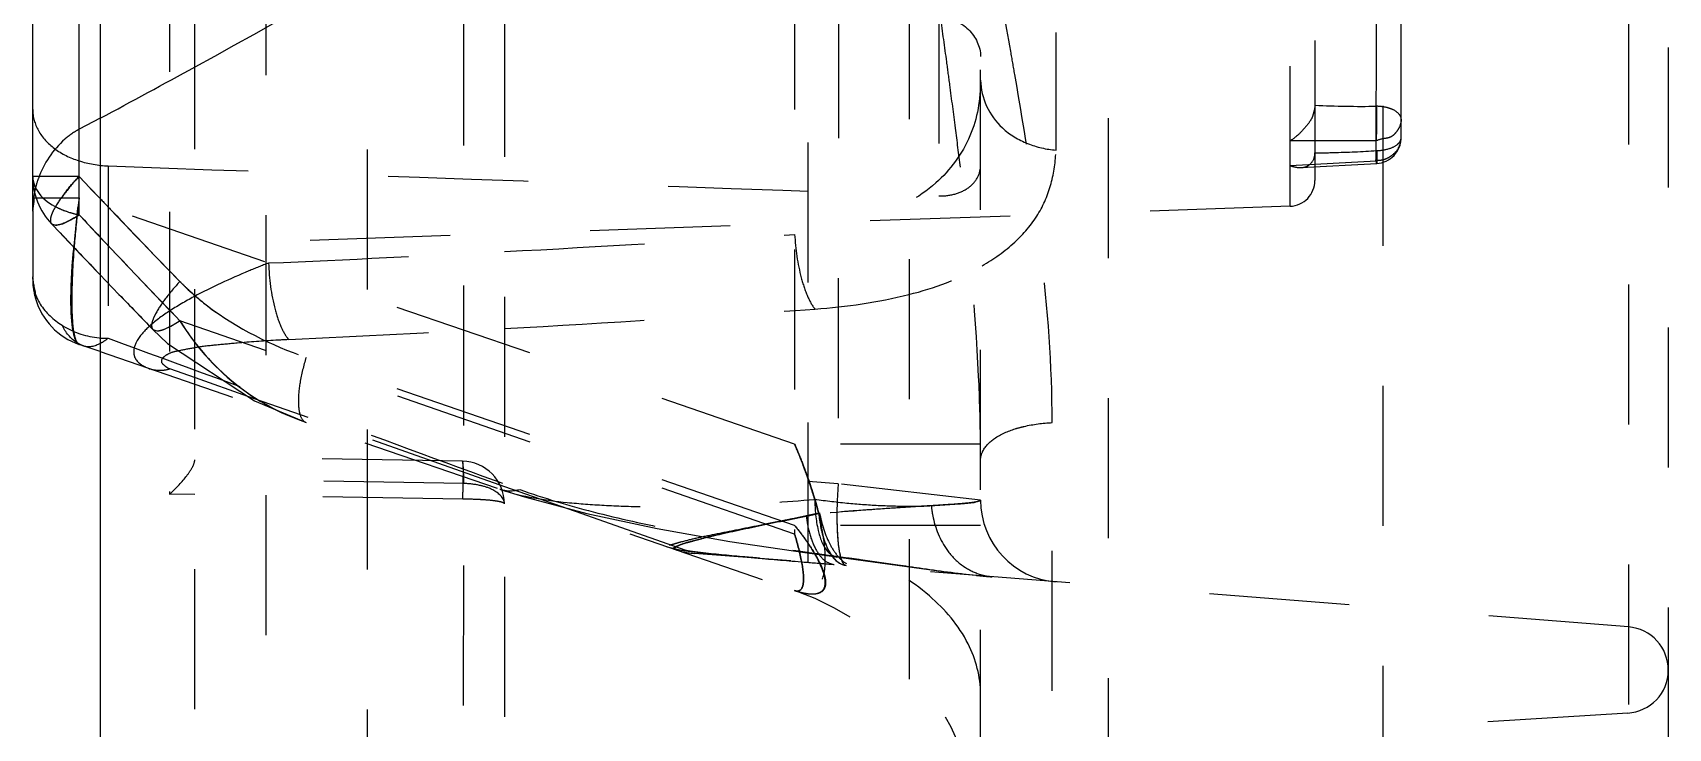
# Model space of a CAD drawing. Header units: millimetres. Extents: x 2141 to 4292, y -4498 to 2648.
# Drawn here: x 3636.63 to 3655.71, y -272.04 to -263.92 of the extents above; entities that cross this region are included whole.
import ezdxf

# ---------------------------------------------------------------- set-up
doc = ezdxf.new("R2010")
doc.units = ezdxf.units.MM
doc.header["$LTSCALE"] = 16.335
doc.linetypes.add('HIDDEN', pattern=[0.2, 0.1, -0.1])
doc.layers.add('21', color=7, linetype='CONTINUOUS')

msp = doc.modelspace()

# ---------------------------------------------------------------- linework, layer by layer
at = {"layer": '21', "color": 8, "linetype": 'HIDDEN'}
for p, q in [((3638.523, -307.753), (3638.523, -120.925)), ((3640.533, -134.607), (3640.533, -307.753)), ((3639.353, -135.371), (3639.353, -272.822)), ((3647.688, -275.791), (3647.688, -137.764)), ((3655.244, -162.316), (3655.244, -280.044)), ((3655.708, -162.819), (3655.708, -279.542)), ((3652.38, -163.5), (3652.38, -278.86)), ((3649.176, -166.91), (3649.176, -275.45)), ((3645.678, -270.103), (3645.678, -172.257)), ((3646.858, -274.732), (3646.858, -225.241)), ((3646.055, -227.582), (3646.027, -269.186)), ((3638.22, -246.409), (3638.229, -269.306)), ((3641.661, -247.272), (3641.648, -300.815)), ((3642.135, -247.402), (3642.135, -300.374)), ((3647.199, -253.781), (3647.199, -265.827)), ((3645.519, -256.65), (3645.519, -269.773)), ((3651.297, -265.948), (3651.297, -256.812)), ((3651.588, -265.646), (3651.588, -257.114)), ((3652.302, -265.416), (3652.307, -262.569)), ((3652.593, -265.148), (3652.593, -262.776)), ((3648.568, -265.293), (3648.568, -263.922)), ((3637.419, -264.921), (3637.175, -265.05)), ((3652.302, -265.184), (3651.297, -265.184)), ((3637.513, -265.477), (3637.513, -267.489)), ((3651.297, -265.472), (3652.302, -265.416)), ((3651.426, -265.496), (3652.307, -265.449)), ((3636.633, -266.006), (3636.633, -265.6)), ((3637.176, -265.6), (3636.633, -265.6)), ((3637.176, -265.599), (3637.3, -265.731)), ((3636.685, -265.85), (3637.175, -265.85)), ((3645.519, -268.723), (3637.175, -265.85)), ((3637.3, -265.731), (3637.417, -265.855)), ((3651.297, -265.948), (3638.523, -266.394)), ((3637.057, -266.368), (3636.853, -266.153)), ((3637.122, -266.436), (3637.057, -266.368)), ((3637.203, -266.522), (3637.122, -266.436)), ((3637.417, -266.305), (3637.564, -266.461)), ((3637.245, -266.566), (3637.203, -266.522)), ((3637.417, -266.746), (3637.245, -266.566)), ((3636.633, -266.8), (3636.633, -266.771)), ((3637.639, -266.977), (3637.417, -266.746)), ((3637.639, -266.977), (3637.417, -266.746)), ((3637.706, -267.047), (3637.639, -266.977)), ((3637.817, -267.161), (3637.706, -267.047)), ((3637.907, -267.254), (3637.817, -267.161)), ((3638.25, -267.18), (3638.349, -267.283)), ((3638.034, -267.386), (3637.907, -267.254)), ((3638.034, -267.386), (3638.035, -267.387)), ((3638.035, -267.386), (3638.207, -267.551)), ((3638.035, -267.387), (3638.081, -267.402)), ((3645.519, -269.773), (3638.349, -267.283)), ((3638.207, -267.551), (3639.218, -268.22)), ((3637.418, -267.643), (3645.519, -270.433)), ((3645.519, -269.673), (3639.821, -267.711)), ((3638.531, -267.95), (3638.232, -267.845)), ((3639.143, -268.166), (3638.531, -267.95)), ((3639.847, -268.414), (3639.143, -268.166)), ((3639.218, -268.22), (3639.816, -268.469)), ((3642.141, -269.221), (3639.847, -268.414)), ((3648.522, -274.868), (3648.522, -268.473)), ((3647.688, -268.723), (3645.519, -268.723)), ((3641.644, -268.922), (3638.523, -268.867)), ((3641.661, -269.183), (3638.523, -269.128)), ((3638.523, -269.311), (3638.229, -269.306)), ((3641.648, -269.365), (3638.523, -269.311)), ((3642.079, -269.248), (3642.1, -269.256)), ((3643.041, -269.538), (3642.141, -269.221)), ((3646.027, -269.186), (3645.678, -269.159)), ((3647.688, -269.379), (3646.027, -269.186)), ((3643.625, -269.743), (3643.041, -269.538)), ((3643.097, -269.533), (3643.915, -269.708)), ((3643.915, -269.708), (3644.762, -269.859)), ((3647.688, -269.673), (3645.519, -269.673)), ((3645.573, -269.58), (3645.676, -269.559)), ((3645.676, -269.559), (3645.8, -269.535)), ((3644.255, -269.965), (3643.625, -269.743)), ((3644.762, -269.859), (3645.664, -269.994)), ((3644.019, -269.916), (3644.019, -269.917)), ((3655.244, -270.856), (3644.352, -269.999)), ((3645.093, -270.054), (3645.519, -270.09)), ((3645.664, -269.994), (3647.403, -270.229)), ((3646.012, -270.041), (3646.013, -270.041)), ((3646.013, -270.041), (3646.06, -270.039)), ((3646.06, -270.039), (3646.134, -270.049)), ((3647.403, -270.229), (3647.758, -270.266)), ((3647.757, -270.267), (3647.822, -270.272)), ((3655.235, -271.862), (3652.38, -272.04))]:
    msp.add_line(p, q, dxfattribs=at)
at = {"layer": '21', "color": 7, "linetype": 'Continuous'}
for p, q in [((3637.418, -236.755), (3637.418, -386.18)), ((3636.633, -265.6), (3636.633, -258.562)), ((3637.175, -266.048), (3637.175, -260.404)), ((3636.643, -265.85), (3636.685, -265.85)), ((3636.633, -266.006), (3636.633, -266.771)), ((3636.853, -266.153), (3636.9, -266.169)), ((3636.953, -266.259), (3636.853, -266.153)), ((3637.418, -267.643), (3637.175, -267.56))]:
    msp.add_line(p, q, dxfattribs=at)
at = {"layer": '21', "color": 8, "linetype": 'HIDDEN'}
for points in [[(3642.099, -269.256), (3642.368, -269.34), (3643.097, -269.533)], [(3644.019, -269.917), (3644.164, -269.955), (3644.279, -269.973), (3644.409, -269.988), (3644.562, -270.004)], [(3644.562, -270.004), (3644.725, -270.02), (3645.093, -270.054)]]:
    msp.add_lwpolyline(points, dxfattribs=at)
for centre, radius, start, end in [((3591.954, -179.342), 96.905, 298.72554, 301.19066), ((3363.175, -314.712), 289.319, 10.0669, 10.27312), ((3407.148, -296.871), 242.349, 7.73258, 7.85715), ((3563.819, -279.003), 85.522, 9.82412, 10.00812), ((3587.279, -170.919), 106.538, 298.07549, 298.7536), ((3524.101, -280.97), 124.32, 7.5978, 7.72319), ((3564.356, -275.613), 83.71, 7.25981, 7.6067), ((3652.123, -253.453), 11.329, 267.2905, 270.9292), ((3587.097, -272.712), 60.785, 6.82095, 7.25597), ((3652.291, -265.148), 0.301, 273.0872, 0.0003), ((3637.754, -266.004), 1.121, 164.4531, 167.7129), ((3637.772, -266.01), 1.141, 160.1335, 164.4491), ((3728.152, -179.594), 125.196, 223.39124, 224.16782), ((3651.286, -265.647), 0.301, 272, 0), ((3656.564, -268.338), 19.548, 172.6873, 172.8578), ((3687.263, -218.717), 68.605, 223.40072, 223.57945), ((3654.106, -268.035), 17.071, 172.8389, 173.796), ((3728.397, -180.507), 125.055, 223.15908, 223.93981), ((3717.233, -190.107), 110.038, 223.61357, 224.20292), ((3650.142, -267.606), 13.083, 173.7902, 174.8461), ((3627.704, 4.73), 271.591, 273.04595, 273.76113), ((3647.872, -267.397), 10.805, 174.8688, 175.2014), ((3728.698, -180.22), 125.471, 223.41988, 223.87348), ((3627.707, 4.675), 271.536, 272.46472, 273.04593), ((3637.437, -266.8), 0.804, 180, 196.3013), ((3640.924, -264.251), 3.641, 224.998, 226.9591), ((3728.348, -179.661), 125.905, 223.90793, 224.16693), ((3640.841, -264.34), 3.519, 226.9607, 228.6498), ((3640.689, -264.517), 3.286, 228.606, 234.2281), ((3627.373, -3.112), 264.675, 273.19735, 273.98254), ((3640.876, -265.74), 2.96, 211.4045, 216.9983), ((3627.256, -1.071), 266.719, 272.6568, 273.19785), ((3640.721, -279.496), 12.098, 100.4766, 101.3768), ((3640.72, -265.854), 2.767, 217.069, 250.9402), ((3638.757, -271.584), 7.343, 21.0591, 22.9362), ((3639.104, -271.442), 6.968, 20.4404, 22.9711), ((3628.46, -268.905), 19.228, 0.0018, 0.5271), ((3641.635, -269.422), 0.5, 0, 89), ((3639.615, -271.254), 6.423, 19.2674, 21.0619), ((3639.633, -271.246), 6.403, 19.2145, 20.4514), ((3640.777, -270.853), 5.194, 16.6174, 19.3248), ((3648.643, -269.379), 0.955, 179.9987, 265.4997), ((3652.795, -306.383), 37.506, 101.3208, 101.8177), ((3654.334, -314.045), 45.32, 101.1458, 101.3273), ((3644.323, -269.034), 0.934, 251.0292, 265.8223), ((3644.427, -269.047), 0.955, 251, 265.5), ((3653.315, -175.897), 94.515, 265.01871, 265.35837), ((3647.923, -269.515), 0.768, 217.9785, 236.8217), ((3655.456, -149.697), 120.803, 265.35163, 265.49936), ((3648.493, -262.229), 8.071, 263.8684, 264.3186), ((3647.88, -269.625), 0.65, 252.2932, 259.4936), ((3648.373, -263.436), 6.858, 264.3175, 264.8441), ((3647.869, -269.688), 0.586, 259.5124, 265.449), ((3644.472, -273.474), 3.216, 0, 70.9999), ((3655.204, -271.359), 0.504, 273.5697, 85.5)]:
    msp.add_arc(centre, radius, start, end, dxfattribs=at)
at = {"layer": '21', "color": 7, "linetype": 'Continuous'}
for centre, radius, start, end in [((3637.437, -265.6), 0.804, 180, 223.3904), ((3637.734, -266), 1.101, 167.7103, 172.1542), ((3727.491, -181.36), 123.81, 223.15789, 223.32134), ((3728.462, -179.552), 126.063, 223.45667, 223.76245), ((3646.195, -267.154), 9.109, 175.4722, 175.8815), ((3637.437, -266.8), 0.804, 196.3013, 251)]:
    msp.add_arc(centre, radius, start, end, dxfattribs=at)
at = {"layer": '21', "color": 8, "linetype": 'HIDDEN'}
for points, knots in [([(3647.199, -263.729), (3647.326, -263.739), (3647.568, -263.842), (3647.687, -264.085), (3647.688, -264.199)], [0, 0, 0, 0, 0.525843, 1, 1, 1, 1]), ([(3647.688, -264.478), (3647.688, -264.698), (3647.611, -265.153), (3647.17, -265.747), (3646.429, -266.136), (3645.842, -266.251), (3645.519, -266.276)], [0, 0, 0, 0, 0.212258, 0.430367, 0.687463, 1, 1, 1, 1]), ([(3647.688, -264.478), (3647.688, -264.681), (3647.849, -265.01), (3648.228, -265.23), (3648.455, -265.285), (3648.568, -265.293)], [0, 0, 0, 0, 0.470401, 0.737482, 1, 1, 1, 1]), ([(3648.522, -268.473), (3648.522, -267.805), (3648.418, -266.442), (3648.205, -265.095), (3648.087, -264.41)], [0, 0, 0, 0, 0.489979, 1, 1, 1, 1]), ([(3636.633, -264.82), (3636.633, -264.904), (3636.685, -265.084), (3636.886, -265.296), (3637.175, -265.435), (3637.397, -265.472), (3637.513, -265.477)], [0, 0, 0, 0, 0.211103, 0.44528, 0.711251, 1, 1, 1, 1]), ([(3651.544, -264.932), (3651.529, -264.96), (3651.489, -265.009), (3651.413, -265.099), (3651.345, -265.156), (3651.297, -265.184)], [0, 0, 0, 0, 0.267426, 0.527332, 1, 1, 1, 1]), ([(3651.587, -264.77), (3651.587, -264.797), (3651.572, -264.852), (3651.558, -264.907), (3651.544, -264.932)], [0, 0, 0, 0, 0.478156, 1, 1, 1, 1]), ([(3652.593, -264.932), (3652.593, -264.966), (3652.579, -265.019), (3652.539, -265.079), (3652.503, -265.122), (3652.453, -265.15), (3652.38, -265.16), (3652.322, -265.17), (3652.291, -265.193)], [0, 0, 0, 0, 0.235095, 0.359906, 0.493963, 0.615564, 0.738023, 1, 1, 1, 1]), ([(3652.302, -265.184), (3652.303, -265.168), (3652.309, -265.084), (3652.31, -265), (3652.31, -264.931)], [0, 0, 0, 0, 0.190719, 1, 1, 1, 1]), ([(3652.31, -264.931), (3652.31, -264.918), (3652.309, -264.868), (3652.308, -264.818), (3652.307, -264.781)], [0, 0, 0, 0, 0.26093, 1, 1, 1, 1]), ([(3652.593, -264.932), (3652.593, -264.887), (3652.52, -264.823), (3652.414, -264.791), (3652.344, -264.782), (3652.307, -264.781)], [0, 0, 0, 0, 0.387843, 0.675254, 1, 1, 1, 1]), ([(3637.175, -265.05), (3637.115, -265.082), (3636.907, -265.227), (3636.762, -265.45), (3636.699, -265.622)], [0, 0, 0, 0, 0.271496, 1, 1, 1, 1]), ([(3647.705, -266.644), (3647.841, -266.565), (3648.085, -266.391), (3648.369, -266.062), (3648.528, -265.686), (3648.561, -265.424), (3648.568, -265.293)], [0, 0, 0, 0, 0.281329, 0.532019, 0.765812, 1, 1, 1, 1]), ([(3652.291, -265.409), (3652.31, -265.409), (3652.349, -265.412), (3652.406, -265.4), (3652.457, -265.373), (3652.519, -265.33), (3652.576, -265.256), (3652.593, -265.183), (3652.593, -265.148)], [0, 0, 0, 0, 0.129826, 0.258329, 0.390405, 0.517539, 0.762497, 1, 1, 1, 1]), ([(3652.307, -265.298), (3652.355, -265.297), (3652.443, -265.285), (3652.526, -265.247), (3652.555, -265.221)], [0, 0, 0, 0, 0.553752, 1, 1, 1, 1]), ([(3652.307, -265.298), (3652.307, -265.306), (3652.308, -265.333), (3652.309, -265.359), (3652.309, -265.379)], [0, 0, 0, 0, 0.275837, 1, 1, 1, 1]), ([(3652.555, -265.221), (3652.561, -265.216), (3652.58, -265.196), (3652.593, -265.168), (3652.593, -265.148)], [0, 0, 0, 0, 0.284333, 1, 1, 1, 1]), ([(3647.199, -265.827), (3647.262, -265.829), (3647.385, -265.816), (3647.547, -265.744), (3647.661, -265.622), (3647.688, -265.518), (3647.688, -265.468)], [0, 0, 0, 0, 0.281233, 0.542417, 0.778126, 1, 1, 1, 1]), ([(3647.687, -268.728), (3647.685, -268.462), (3647.653, -267.381), (3647.548, -266.303), (3647.451, -265.493)], [0, 0, 0, 0, 0.245878, 1, 1, 1, 1]), ([(3651.297, -265.472), (3651.307, -265.476), (3651.35, -265.491), (3651.395, -265.498), (3651.428, -265.496)], [0, 0, 0, 0, 0.263296, 1, 1, 1, 1]), ([(3651.428, -265.496), (3651.459, -265.495), (3651.524, -265.476), (3651.566, -265.42), (3651.577, -265.388)], [0, 0, 0, 0, 0.478917, 1, 1, 1, 1]), ([(3652.307, -265.449), (3652.304, -265.449), (3652.306, -265.431), (3652.302, -265.424), (3652.302, -265.416)], [0, 0, 0, 0, 0.258867, 1, 1, 1, 1]), ([(3652.309, -265.431), (3652.309, -265.435), (3652.308, -265.44), (3652.309, -265.449), (3652.307, -265.449)], [0, 0, 0, 0, 0.736956, 1, 1, 1, 1]), ([(3652.309, -265.379), (3652.309, -265.384), (3652.31, -265.402), (3652.31, -265.419), (3652.309, -265.431)], [0, 0, 0, 0, 0.30663, 1, 1, 1, 1]), ([(3637.175, -265.6), (3637.119, -265.66), (3637.021, -265.773), (3636.918, -265.914), (3636.864, -266.016), (3636.839, -266.08), (3636.836, -266.135), (3636.853, -266.153)], [0, 0, 0, 0, 0.372109, 0.676892, 0.79464, 0.886723, 1, 1, 1, 1]), ([(3636.98, -265.831), (3636.994, -265.812), (3637.054, -265.731), (3637.12, -265.654), (3637.175, -265.6)], [0, 0, 0, 0, 0.232611, 1, 1, 1, 1]), ([(3637.175, -265.85), (3637.148, -266.063), (3637.104, -266.457), (3637.075, -266.925), (3637.082, -267.232), (3637.1, -267.394), (3637.125, -267.499), (3637.157, -267.554), (3637.175, -267.56)], [0, 0, 0, 0, 0.371669, 0.686543, 0.808965, 0.902794, 0.965695, 1, 1, 1, 1]), ([(3637.175, -267.56), (3637.157, -267.554), (3637.127, -267.499), (3637.105, -267.396), (3637.091, -267.234), (3637.086, -266.928), (3637.106, -266.459), (3637.149, -266.063), (3637.175, -265.85)], [0, 0, 0, 0, 0.033319, 0.095345, 0.188404, 0.310669, 0.62713, 1, 1, 1, 1]), ([(3637.175, -265.85), (3637.169, -265.899), (3637.146, -266.094), (3637.126, -266.289), (3637.115, -266.435)], [0, 0, 0, 0, 0.254824, 1, 1, 1, 1]), ([(3637.175, -265.85), (3637.169, -265.899), (3637.146, -266.094), (3637.126, -266.289), (3637.115, -266.435)], [0, 0, 0, 0, 0.254824, 1, 1, 1, 1]), ([(3637.175, -266.048), (3637.124, -266.081), (3637.037, -266.132), (3636.939, -266.169), (3636.9, -266.169)], [0, 0, 0, 0, 0.60796, 1, 1, 1, 1]), ([(3636.917, -265.961), (3636.93, -265.968), (3637.013, -266.006), (3637.1, -266.033), (3637.175, -266.048)], [0, 0, 0, 0, 0.158009, 1, 1, 1, 1]), ([(3645.519, -266.276), (3645.529, -266.447), (3645.563, -266.694), (3645.658, -266.983), (3645.719, -267.102), (3645.755, -267.147)], [0, 0, 0, 0, 0.563139, 0.810465, 1, 1, 1, 1]), ([(3637.085, -266.811), (3637.086, -266.785), (3637.091, -266.679), (3637.099, -266.573), (3637.106, -266.493)], [0, 0, 0, 0, 0.238588, 1, 1, 1, 1]), ([(3637.11, -266.5), (3637.106, -266.549), (3637.095, -266.729), (3637.089, -266.91), (3637.089, -267.042)], [0, 0, 0, 0, 0.273074, 1, 1, 1, 1]), ([(3639.384, -266.61), (3639.307, -266.64), (3639.011, -266.76), (3638.721, -266.893), (3638.513, -267.004)], [0, 0, 0, 0, 0.259916, 1, 1, 1, 1]), ([(3639.384, -266.61), (3639.391, -266.793), (3639.422, -267.052), (3639.52, -267.348), (3639.583, -267.463), (3639.62, -267.503)], [0, 0, 0, 0, 0.586409, 0.826432, 1, 1, 1, 1]), ([(3645.755, -267.147), (3646.124, -267.119), (3646.795, -267.029), (3647.441, -266.798), (3647.705, -266.644)], [0, 0, 0, 0, 0.547574, 1, 1, 1, 1]), ([(3636.633, -266.8), (3636.633, -266.901), (3636.707, -267.122), (3636.876, -267.273), (3636.976, -267.337)], [0, 0, 0, 0, 0.461177, 1, 1, 1, 1]), ([(3637.079, -267.038), (3637.079, -267.02), (3637.08, -266.944), (3637.082, -266.868), (3637.085, -266.811)], [0, 0, 0, 0, 0.23655, 1, 1, 1, 1]), ([(3638.349, -266.826), (3638.289, -266.891), (3638.188, -267.011), (3638.085, -267.161), (3638.037, -267.262), (3638.018, -267.322), (3638.019, -267.37), (3638.034, -267.386)], [0, 0, 0, 0, 0.399161, 0.708696, 0.81867, 0.899514, 1, 1, 1, 1]), ([(3638.349, -266.826), (3638.451, -266.93), (3638.887, -267.309), (3639.415, -267.57), (3639.821, -267.711)], [0, 0, 0, 0, 0.252894, 1, 1, 1, 1]), ([(3637.175, -267.56), (3637.157, -267.554), (3637.125, -267.499), (3637.1, -267.395), (3637.082, -267.233), (3637.079, -267.108), (3637.079, -267.038)], [0, 0, 0, 0, 0.109296, 0.310021, 0.609394, 1, 1, 1, 1]), ([(3638.513, -267.004), (3638.413, -267.058), (3638.23, -267.164), (3638.057, -267.289), (3637.985, -267.357)], [0, 0, 0, 0, 0.532592, 1, 1, 1, 1]), ([(3636.976, -267.337), (3637.014, -267.361), (3637.18, -267.45), (3637.371, -267.488), (3637.513, -267.489)], [0, 0, 0, 0, 0.242152, 1, 1, 1, 1]), ([(3637.229, -267.579), (3637.203, -267.57), (3637.095, -267.518), (3637.014, -267.418), (3636.976, -267.337)], [0, 0, 0, 0, 0.238925, 1, 1, 1, 1]), ([(3637.11, -267.41), (3637.116, -267.446), (3637.126, -267.498), (3637.157, -267.554), (3637.175, -267.56)], [0, 0, 0, 0, 0.651166, 1, 1, 1, 1]), ([(3637.985, -267.357), (3637.931, -267.407), (3637.843, -267.499), (3637.802, -267.634), (3637.815, -267.685)], [0, 0, 0, 0, 0.580901, 1, 1, 1, 1]), ([(3638.081, -267.402), (3638.119, -267.402), (3638.215, -267.366), (3638.299, -267.316), (3638.349, -267.283)], [0, 0, 0, 0, 0.387151, 1, 1, 1, 1]), ([(3638.081, -267.402), (3638.091, -267.402), (3638.148, -267.394), (3638.2, -267.37), (3638.241, -267.348)], [0, 0, 0, 0, 0.182546, 1, 1, 1, 1]), ([(3638.241, -267.348), (3638.25, -267.343), (3638.287, -267.323), (3638.322, -267.301), (3638.349, -267.283)], [0, 0, 0, 0, 0.231815, 1, 1, 1, 1]), ([(3638.349, -267.283), (3638.521, -267.561), (3638.947, -268.057), (3639.522, -268.367), (3639.816, -268.469)], [0, 0, 0, 0, 0.511848, 1, 1, 1, 1]), ([(3637.513, -267.489), (3637.488, -267.508), (3637.408, -267.566), (3637.295, -267.602), (3637.229, -267.579)], [0, 0, 0, 0, 0.313035, 1, 1, 1, 1]), ([(3637.513, -267.489), (3638.349, -267.793), (3639.949, -268.383), (3641.547, -268.977), (3642.315, -269.253)], [0, 0, 0, 0, 0.521761, 1, 1, 1, 1]), ([(3639.016, -267.545), (3638.932, -267.553), (3638.766, -267.568), (3638.601, -267.585), (3638.521, -267.6)], [0, 0, 0, 0, 0.511698, 1, 1, 1, 1]), ([(3639.62, -267.503), (3639.569, -267.506), (3639.368, -267.517), (3639.166, -267.531), (3639.016, -267.545)], [0, 0, 0, 0, 0.253102, 1, 1, 1, 1]), ([(3637.815, -267.685), (3637.819, -267.703), (3637.854, -267.779), (3637.935, -267.822), (3637.996, -267.843)], [0, 0, 0, 0, 0.216418, 1, 1, 1, 1]), ([(3638.334, -267.636), (3638.297, -267.643), (3638.233, -267.656), (3638.171, -267.698), (3638.138, -267.73), (3638.127, -267.773), (3638.158, -267.796), (3638.175, -267.81)], [0, 0, 0, 0, 0.357848, 0.608191, 0.707988, 0.788959, 1, 1, 1, 1]), ([(3638.175, -267.81), (3638.178, -267.813), (3638.196, -267.828), (3638.215, -267.839), (3638.232, -267.845)], [0, 0, 0, 0, 0.216594, 1, 1, 1, 1]), ([(3639.821, -267.711), (3639.792, -267.808), (3639.748, -267.985), (3639.726, -268.196), (3639.737, -268.329), (3639.756, -268.409), (3639.791, -268.461), (3639.821, -268.471)], [0, 0, 0, 0, 0.381423, 0.685119, 0.795519, 0.878989, 1, 1, 1, 1]), ([(3647.688, -268.905), (3647.688, -268.87), (3647.719, -268.77), (3647.861, -268.633), (3648.007, -268.572), (3648.092, -268.545)], [0, 0, 0, 0, 0.180848, 0.530868, 1, 1, 1, 1]), ([(3648.092, -268.545), (3648.126, -268.534), (3648.267, -268.497), (3648.412, -268.477), (3648.522, -268.473)], [0, 0, 0, 0, 0.246423, 1, 1, 1, 1]), ([(3645.519, -268.723), (3645.603, -268.921), (3645.704, -269.189), (3645.782, -269.464), (3645.799, -269.532)], [0, 0, 0, 0, 0.754099, 1, 1, 1, 1]), ([(3645.519, -268.723), (3645.549, -268.793), (3645.657, -269.059), (3645.749, -269.331), (3645.801, -269.535)], [0, 0, 0, 0, 0.266293, 1, 1, 1, 1]), ([(3645.519, -268.723), (3645.614, -268.951), (3645.743, -269.294), (3645.849, -269.747), (3645.88, -270.039), (3645.865, -270.263), (3645.787, -270.42), (3645.649, -270.469), (3645.562, -270.448), (3645.519, -270.433)], [0, 0, 0, 0, 0.367027, 0.540744, 0.688855, 0.799199, 0.8724, 0.932114, 1, 1, 1, 1]), ([(3638.229, -269.306), (3638.299, -269.245), (3638.395, -269.146), (3638.489, -269.01), (3638.523, -268.938), (3638.523, -268.906)], [0, 0, 0, 0, 0.550755, 0.810251, 1, 1, 1, 1]), ([(3641.661, -269.183), (3641.661, -269.147), (3641.66, -269.084), (3641.657, -269.009), (3641.653, -268.965), (3641.651, -268.942), (3641.648, -268.93), (3641.646, -268.922), (3641.644, -268.922)], [0, 0, 0, 0, 0.409714, 0.726226, 0.841843, 0.926329, 0.978672, 1, 1, 1, 1]), ([(3641.654, -268.964), (3641.653, -268.954), (3641.65, -268.944), (3641.652, -268.922), (3641.648, -268.922)], [0, 0, 0, 0, 0.731615, 1, 1, 1, 1]), ([(3641.648, -269.365), (3641.649, -269.344), (3641.653, -269.255), (3641.655, -269.166), (3641.655, -269.099)], [0, 0, 0, 0, 0.240712, 1, 1, 1, 1]), ([(3641.655, -269.099), (3641.656, -269.085), (3641.656, -269.04), (3641.655, -268.995), (3641.654, -268.964)], [0, 0, 0, 0, 0.3009, 1, 1, 1, 1]), ([(3645.8, -269.535), (3645.792, -269.503), (3645.756, -269.369), (3645.714, -269.237), (3645.68, -269.139)], [0, 0, 0, 0, 0.245474, 1, 1, 1, 1]), ([(3642.135, -269.422), (3642.135, -269.35), (3642.013, -269.249), (3641.84, -269.199), (3641.723, -269.185), (3641.661, -269.183)], [0, 0, 0, 0, 0.382076, 0.671542, 1, 1, 1, 1]), ([(3642.079, -269.248), (3642.097, -269.255), (3642.174, -269.274), (3642.256, -269.268), (3642.315, -269.253)], [0, 0, 0, 0, 0.23981, 1, 1, 1, 1]), ([(3642.1, -269.256), (3642.347, -269.338), (3642.751, -269.401), (3643.305, -269.439), (3643.926, -269.463), (3644.747, -269.446), (3645.413, -269.396), (3645.754, -269.368)], [0, 0, 0, 0, 0.212563, 0.329835, 0.454882, 0.719883, 1, 1, 1, 1]), ([(3642.315, -269.253), (3642.594, -269.354), (3643.184, -269.528), (3644.432, -269.803), (3645.402, -269.951), (3646.06, -270.039)], [0, 0, 0, 0, 0.23285, 0.480227, 1, 1, 1, 1]), ([(3646.027, -269.186), (3646.018, -269.302), (3646.008, -269.525), (3646.016, -269.819), (3646.043, -270.019), (3646.08, -270.115), (3646.107, -270.137), (3646.118, -270.138)], [0, 0, 0, 0, 0.355939, 0.684162, 0.905395, 0.965445, 1, 1, 1, 1]), ([(3641.881, -269.373), (3641.864, -269.372), (3641.786, -269.368), (3641.709, -269.366), (3641.648, -269.366)], [0, 0, 0, 0, 0.2233, 1, 1, 1, 1]), ([(3642.135, -269.422), (3642.135, -269.415), (3642.107, -269.402), (3642.063, -269.392), (3641.981, -269.38), (3641.918, -269.375), (3641.881, -269.373)], [0, 0, 0, 0, 0.080482, 0.269939, 0.577546, 1, 1, 1, 1]), ([(3645.754, -269.368), (3645.755, -269.489), (3645.774, -269.698), (3645.844, -269.909), (3645.904, -269.976)], [0, 0, 0, 0, 0.574324, 1, 1, 1, 1]), ([(3645.754, -269.368), (3645.887, -269.384), (3646.14, -269.415), (3646.502, -269.441), (3646.822, -269.449), (3647.021, -269.448), (3647.113, -269.441)], [0, 0, 0, 0, 0.294071, 0.56147, 0.797873, 1, 1, 1, 1]), ([(3647.688, -269.379), (3647.688, -269.383), (3647.673, -269.389), (3647.651, -269.395), (3647.607, -269.404), (3647.521, -269.415), (3647.372, -269.426), (3647.151, -269.44), (3646.876, -269.457), (3646.553, -269.478), (3646.189, -269.504), (3645.934, -269.524), (3645.8, -269.535)], [0, 0, 0, 0, 0.005806, 0.019701, 0.042068, 0.072876, 0.159221, 0.276788, 0.423043, 0.59481, 0.788555, 1, 1, 1, 1]), ([(3647.562, -269.409), (3647.474, -269.419), (3647.253, -269.434), (3646.665, -269.469), (3646.167, -269.508), (3645.8, -269.535)], [0, 0, 0, 0, 0.150819, 0.375682, 1, 1, 1, 1]), ([(3645.81, -269.524), (3645.834, -269.655), (3645.89, -269.838), (3646.014, -270.031), (3646.086, -270.098), (3646.123, -270.115)], [0, 0, 0, 0, 0.582814, 0.821002, 1, 1, 1, 1]), ([(3647.113, -269.441), (3647.218, -269.435), (3647.388, -269.423), (3647.559, -269.411), (3647.623, -269.401)], [0, 0, 0, 0, 0.617448, 1, 1, 1, 1]), ([(3647.113, -269.441), (3647.117, -269.489), (3647.147, -269.683), (3647.227, -269.871), (3647.318, -269.988)], [0, 0, 0, 0, 0.245638, 1, 1, 1, 1]), ([(3645.653, -269.562), (3645.466, -269.601), (3645.192, -269.656), (3644.836, -269.728), (3644.595, -269.776), (3644.377, -269.82), (3644.229, -269.857), (3644.119, -269.887), (3644.084, -269.901), (3644.003, -269.911), (3644.018, -269.916)], [0, 0, 0, 0, 0.342398, 0.502005, 0.650873, 0.784781, 0.894534, 0.936835, 0.970746, 1, 1, 1, 1]), ([(3644.116, -269.95), (3644.114, -269.949), (3644.109, -269.946), (3644.113, -269.938), (3644.122, -269.931), (3644.137, -269.921), (3644.157, -269.91), (3644.194, -269.893), (3644.255, -269.872), (3644.342, -269.849), (3644.483, -269.814), (3644.679, -269.767), (3644.934, -269.712), (3645.311, -269.632), (3645.602, -269.575), (3645.801, -269.535)], [0, 0, 0, 0, 0.003776, 0.007327, 0.013884, 0.023712, 0.036709, 0.052842, 0.094443, 0.147018, 0.206806, 0.341637, 0.492165, 0.653669, 1, 1, 1, 1]), ([(3644.432, -269.827), (3644.482, -269.814), (3644.709, -269.759), (3644.937, -269.71), (3645.114, -269.673)], [0, 0, 0, 0, 0.223351, 1, 1, 1, 1]), ([(3645.519, -269.673), (3645.56, -269.724), (3645.642, -269.83), (3645.753, -269.995), (3645.83, -270.14), (3645.871, -270.256), (3645.884, -270.333), (3645.875, -270.399), (3645.834, -270.458), (3645.744, -270.482), (3645.634, -270.468), (3645.558, -270.447), (3645.519, -270.433)], [0, 0, 0, 0, 0.163442, 0.328969, 0.492054, 0.567765, 0.633252, 0.68486, 0.726318, 0.80543, 0.897138, 1, 1, 1, 1]), ([(3645.654, -269.564), (3645.663, -269.638), (3645.69, -269.777), (3645.76, -269.956), (3645.854, -270.084), (3645.941, -270.124), (3645.979, -270.127)], [0, 0, 0, 0, 0.326042, 0.610034, 0.831304, 1, 1, 1, 1]), ([(3645.8, -269.535), (3645.811, -269.636), (3645.843, -269.817), (3645.92, -269.99), (3645.974, -270.053)], [0, 0, 0, 0, 0.551838, 1, 1, 1, 1]), ([(3645.801, -269.535), (3645.808, -269.614), (3645.835, -269.763), (3645.905, -269.983), (3646.031, -270.131), (3646.12, -270.138)], [0, 0, 0, 0, 0.333222, 0.623494, 1, 1, 1, 1]), ([(3646.012, -269.547), (3646.012, -269.65), (3646.017, -269.824), (3646.04, -269.998), (3646.062, -270.065)], [0, 0, 0, 0, 0.595752, 1, 1, 1, 1]), ([(3644.105, -269.94), (3644.106, -269.936), (3644.116, -269.927), (3644.148, -269.91), (3644.214, -269.887), (3644.314, -269.858), (3644.39, -269.838), (3644.432, -269.827)], [0, 0, 0, 0, 0.036621, 0.103879, 0.322001, 0.628797, 1, 1, 1, 1]), ([(3645.519, -269.773), (3645.549, -269.874), (3645.587, -270.014), (3645.617, -270.19), (3645.625, -270.288), (3645.62, -270.362), (3645.603, -270.415), (3645.563, -270.444), (3645.533, -270.438), (3645.519, -270.433)], [0, 0, 0, 0, 0.422204, 0.587547, 0.719629, 0.818046, 0.887032, 0.939537, 1, 1, 1, 1]), ([(3645.519, -270.433), (3645.533, -270.438), (3645.563, -270.444), (3645.603, -270.415), (3645.62, -270.362), (3645.625, -270.288), (3645.617, -270.19), (3645.587, -270.014), (3645.549, -269.874), (3645.519, -269.773)], [0, 0, 0, 0, 0.060463, 0.112967, 0.181952, 0.280368, 0.41245, 0.577794, 1, 1, 1, 1]), ([(3647.688, -271.641), (3647.688, -271.44), (3647.569, -270.994), (3647.085, -270.434), (3646.372, -270.01), (3645.813, -269.836), (3645.519, -269.773)], [0, 0, 0, 0, 0.197526, 0.43204, 0.706239, 1, 1, 1, 1]), ([(3644.454, -269.993), (3644.412, -269.989), (3644.346, -269.98), (3644.279, -269.972), (3644.255, -269.965)], [0, 0, 0, 0, 0.62916, 1, 1, 1, 1]), ([(3645.108, -270.055), (3645.051, -270.05), (3644.833, -270.031), (3644.614, -270.011), (3644.454, -269.993)], [0, 0, 0, 0, 0.26235, 1, 1, 1, 1]), ([(3645.904, -269.976), (3645.912, -269.985), (3645.942, -270.015), (3645.982, -270.036), (3646.012, -270.04)], [0, 0, 0, 0, 0.281847, 1, 1, 1, 1]), ([(3646.006, -270.085), (3646.014, -270.092), (3646.048, -270.118), (3646.089, -270.136), (3646.12, -270.138)], [0, 0, 0, 0, 0.275174, 1, 1, 1, 1]), ([(3646.134, -270.049), (3646.184, -270.056), (3646.38, -270.083), (3646.576, -270.111), (3646.721, -270.132)], [0, 0, 0, 0, 0.259206, 1, 1, 1, 1]), ([(3645.808, -270.113), (3645.834, -270.168), (3645.867, -270.249), (3645.875, -270.353), (3645.862, -270.414), (3645.826, -270.453), (3645.763, -270.478), (3645.712, -270.476), (3645.678, -270.472)], [0, 0, 0, 0, 0.356625, 0.500051, 0.613531, 0.706546, 0.798267, 1, 1, 1, 1]), ([(3646.721, -270.132), (3646.805, -270.144), (3647.108, -270.188), (3647.411, -270.23), (3647.631, -270.254)], [0, 0, 0, 0, 0.278081, 1, 1, 1, 1])]:
    msp.add_open_spline(points, degree=3, knots=knots, dxfattribs=at)
for points in [[(3651.577, -265.388), (3651.584, -265.368), (3651.587, -265.346), (3651.587, -265.325)], [(3651.588, -265.325), (3651.658, -265.325), (3651.728, -265.323), (3651.799, -265.321)], [(3651.799, -265.321), (3651.968, -265.317), (3652.138, -265.31), (3652.307, -265.298)], [(3637.513, -265.477), (3640.741, -265.594), (3643.97, -265.71), (3647.199, -265.827)], [(3637.996, -267.843), (3638.045, -267.859), (3638.098, -267.865), (3638.15, -267.86)], [(3638.15, -267.86), (3638.178, -267.858), (3638.205, -267.853), (3638.232, -267.845)], [(3645.519, -269.673), (3645.575, -269.742), (3645.629, -269.814), (3645.678, -269.888)], [(3645.799, -269.532), (3645.751, -269.541), (3645.701, -269.549), (3645.653, -269.562)], [(3645.678, -269.888), (3645.704, -269.926), (3645.728, -269.965), (3645.751, -270.004)], [(3645.751, -270.004), (3645.772, -270.04), (3645.791, -270.076), (3645.808, -270.113)], [(3645.974, -270.053), (3645.984, -270.064), (3645.994, -270.075), (3646.006, -270.085)], [(3647.503, -270.158), (3647.559, -270.195), (3647.619, -270.224), (3647.683, -270.244)], [(3645.594, -270.456), (3645.569, -270.449), (3645.544, -270.442), (3645.519, -270.433)], [(3645.678, -270.472), (3645.65, -270.469), (3645.622, -270.463), (3645.594, -270.456)]]:
    msp.add_open_spline(points, degree=3, dxfattribs=at)
at = {"layer": '21', "color": 7, "linetype": 'Continuous'}
for points, knots in [([(3636.633, -265.6), (3636.633, -265.671), (3636.702, -265.83), (3636.838, -265.922), (3636.917, -265.961)], [0, 0, 0, 0, 0.444925, 1, 1, 1, 1]), ([(3636.649, -265.85), (3636.645, -265.867), (3636.647, -265.902), (3636.639, -265.936), (3636.637, -265.954)], [0, 0, 0, 0, 0.498915, 1, 1, 1, 1]), ([(3636.917, -265.961), (3636.937, -265.971), (3637.02, -266.008), (3637.108, -266.034), (3637.175, -266.048)], [0, 0, 0, 0, 0.238825, 1, 1, 1, 1]), ([(3637.064, -266.114), (3637.072, -266.109), (3637.111, -266.089), (3637.147, -266.066), (3637.175, -266.048)], [0, 0, 0, 0, 0.231455, 1, 1, 1, 1]), ([(3636.9, -266.169), (3636.91, -266.169), (3636.968, -266.161), (3637.022, -266.136), (3637.064, -266.114)], [0, 0, 0, 0, 0.186289, 1, 1, 1, 1]), ([(3637.11, -266.5), (3637.106, -266.549), (3637.095, -266.729), (3637.089, -266.91), (3637.089, -267.042)], [0, 0, 0, 0, 0.273074, 1, 1, 1, 1]), ([(3636.633, -266.778), (3636.634, -266.799), (3636.637, -266.84), (3636.652, -266.901), (3636.664, -266.962), (3636.668, -267.004), (3636.676, -267.023)], [0, 0, 0, 0, 0.250441, 0.500578, 0.750701, 1, 1, 1, 1]), ([(3637.089, -267.042), (3637.089, -267.079), (3637.091, -267.202), (3637.096, -267.325), (3637.11, -267.41)], [0, 0, 0, 0, 0.299585, 1, 1, 1, 1]), ([(3637.11, -267.41), (3637.116, -267.446), (3637.126, -267.498), (3637.157, -267.554), (3637.175, -267.56)], [0, 0, 0, 0, 0.651166, 1, 1, 1, 1])]:
    msp.add_open_spline(points, degree=3, knots=knots, dxfattribs=at)
msp.add_open_spline([(3636.637, -265.954), (3636.635, -265.968), (3636.634, -265.983), (3636.633, -265.997)], degree=3, dxfattribs=at)

doc.saveas('drawing.dxf')
